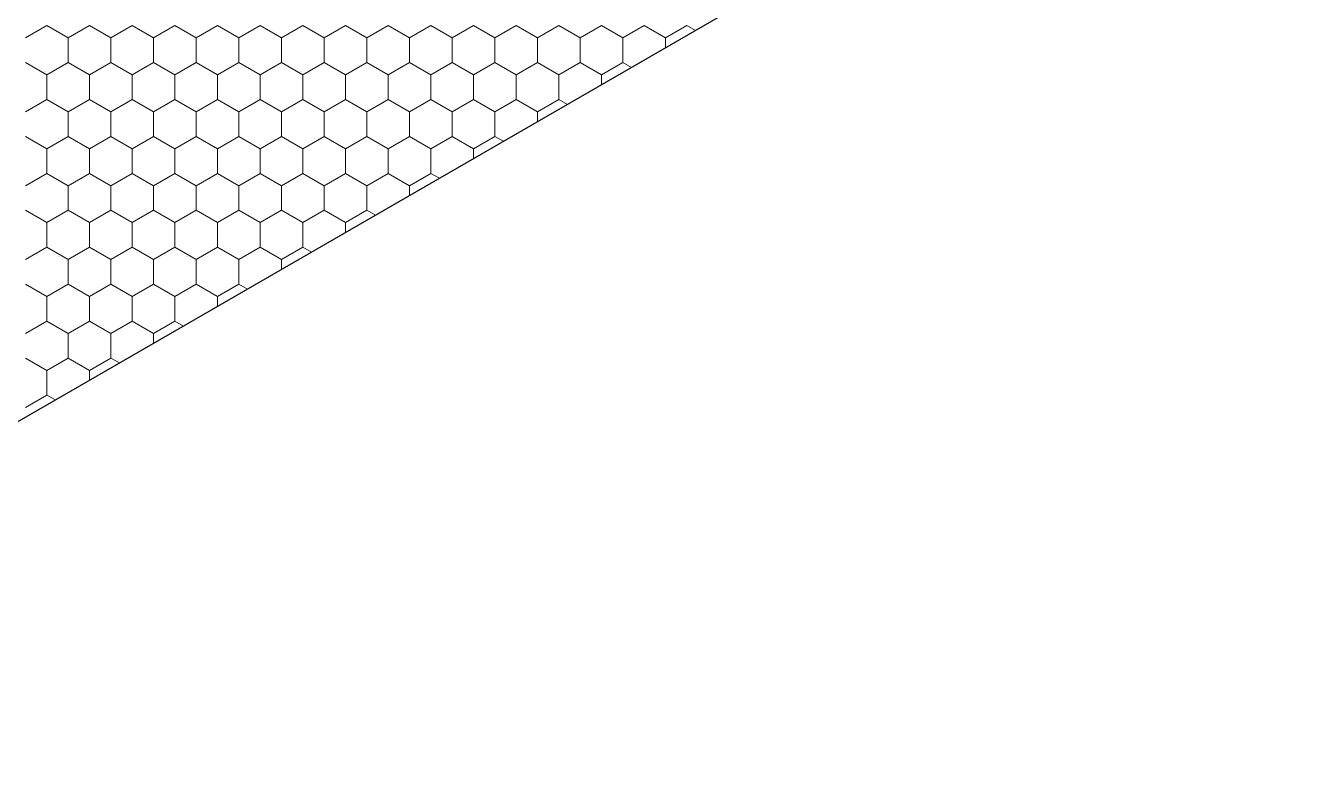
# Model space of a CAD drawing. Header units: metres. Extents: x -81 to 2721, y -139 to -12.
# Drawn here: x 670.829 to 674.129, y -64.972 to -63.067 of the extents above; entities that cross this region are included whole.
import ezdxf

# ---------------------------------------------------------------- set-up
doc = ezdxf.new("R2010")
doc.units = ezdxf.units.M
doc.header["$MEASUREMENT"] = 0
doc.layers.add('SECTION-GOLF', color=2, linetype='Continuous')

# ---------------------------------------------------------------- blocks, each defined once
blk = doc.blocks.new('3-')
at = {"color": 137, "lineweight": 13}
for p, q in [((794.3185, 723.0478), (794.3735, 723.0796)), ((794.4285, 723.0478), (794.3735, 723.0796)), ((794.4285, 723.0478), (794.4835, 723.0796)), ((794.5385, 723.0478), (794.4835, 723.0796)), ((794.5385, 723.0478), (794.5935, 723.0796)), ((794.6485, 723.0478), (794.5935, 723.0796)), ((794.6485, 723.0478), (794.7035, 723.0796)), ((794.7585, 723.0478), (794.7035, 723.0796)), ((794.7585, 723.0478), (794.8135, 723.0796)), ((794.8685, 723.0478), (794.8135, 723.0796)), ((794.8685, 723.0478), (794.9234, 723.0796)), ((794.9784, 723.0478), (794.9234, 723.0796)), ((794.9784, 723.0478), (795.0334, 723.0796)), ((795.0884, 723.0478), (795.0334, 723.0796)), ((795.0884, 723.0478), (795.1434, 723.0796)), ((795.1984, 723.0478), (795.1434, 723.0796)), ((795.1984, 723.0478), (795.2534, 723.0796)), ((795.3084, 723.0478), (795.2534, 723.0796)), ((795.3084, 723.0478), (795.3634, 723.0796)), ((795.4184, 723.0478), (795.3634, 723.0796)), ((795.4184, 723.0478), (795.4734, 723.0796)), ((795.5284, 723.0478), (795.4734, 723.0796)), ((795.5284, 723.0478), (795.5834, 723.0796)), ((795.6383, 723.0478), (795.5834, 723.0796)), ((795.6383, 723.0478), (795.6933, 723.0796)), ((795.7483, 723.0478), (795.6933, 723.0796)), ((795.7483, 723.0478), (795.8033, 723.0796)), ((795.8583, 723.0478), (795.8033, 723.0796)), ((795.8583, 723.0478), (795.9133, 723.0796)), ((795.9683, 723.0478), (795.9133, 723.0796)), ((795.9683, 723.0478), (796.0233, 723.0796)), ((796.045, 723.067), (796.0233, 723.0796)), ((794.4285, 722.9843), (794.4285, 723.0478)), ((794.5385, 722.9843), (794.5385, 723.0478)), ((794.6485, 722.9843), (794.6485, 723.0478)), ((794.7585, 722.9843), (794.7585, 723.0478)), ((794.8684, 722.9843), (794.8684, 723.0478)), ((794.9784, 722.9843), (794.9784, 723.0478)), ((795.0884, 722.9843), (795.0884, 723.0478)), ((795.1984, 722.9843), (795.1984, 723.0478)), ((795.3084, 722.9843), (795.3084, 723.0478)), ((795.4184, 722.9843), (795.4184, 723.0478)), ((795.5284, 722.9843), (795.5284, 723.0478)), ((795.6383, 722.9843), (795.6383, 723.0478)), ((795.7483, 722.9843), (795.7483, 723.0478)), ((795.8583, 722.9843), (795.8583, 723.0478)), ((795.9683, 723.0228), (795.9683, 723.0478)), ((794.3735, 722.9526), (794.3185, 722.9843)), ((794.3735, 722.9526), (794.4285, 722.9843)), ((794.4835, 722.9526), (794.4285, 722.9843)), ((794.4835, 722.9526), (794.5385, 722.9843)), ((794.5935, 722.9526), (794.5385, 722.9843)), ((794.5935, 722.9526), (794.6485, 722.9843)), ((794.7035, 722.9526), (794.6485, 722.9843)), ((794.7035, 722.9526), (794.7585, 722.9843)), ((794.8135, 722.9526), (794.7585, 722.9843)), ((794.8135, 722.9526), (794.8685, 722.9843)), ((794.9234, 722.9526), (794.8685, 722.9843)), ((794.9234, 722.9526), (794.9784, 722.9843)), ((795.0334, 722.9526), (794.9784, 722.9843)), ((795.0334, 722.9526), (795.0884, 722.9843)), ((795.1434, 722.9526), (795.0884, 722.9843)), ((795.1434, 722.9526), (795.1984, 722.9843)), ((795.2534, 722.9526), (795.1984, 722.9843)), ((795.2534, 722.9526), (795.3084, 722.9843)), ((795.3634, 722.9526), (795.3084, 722.9843)), ((795.3634, 722.9526), (795.4184, 722.9843)), ((795.4734, 722.9526), (795.4184, 722.9843)), ((795.4734, 722.9526), (795.5284, 722.9843)), ((795.5834, 722.9526), (795.5284, 722.9843)), ((795.5834, 722.9526), (795.6383, 722.9843)), ((795.6933, 722.9526), (795.6383, 722.9843)), ((795.6933, 722.9526), (795.7483, 722.9843)), ((795.8033, 722.9526), (795.7483, 722.9843)), ((795.8033, 722.9526), (795.8583, 722.9843)), ((795.88, 722.9718), (795.8583, 722.9843)), ((794.3735, 722.8891), (794.3735, 722.9526)), ((794.4835, 722.8891), (794.4835, 722.9526)), ((794.5935, 722.8891), (794.5935, 722.9526)), ((794.7035, 722.8891), (794.7035, 722.9526)), ((794.8135, 722.8891), (794.8135, 722.9526)), ((794.9234, 722.8891), (794.9234, 722.9526)), ((795.0334, 722.8891), (795.0334, 722.9526)), ((795.1434, 722.8891), (795.1434, 722.9526)), ((795.2534, 722.8891), (795.2534, 722.9526)), ((795.3634, 722.8891), (795.3634, 722.9526)), ((795.4734, 722.8891), (795.4734, 722.9526)), ((795.5834, 722.8891), (795.5834, 722.9526)), ((795.6933, 722.8891), (795.6933, 722.9526)), ((795.8033, 722.9275), (795.8033, 722.9526)), ((794.3185, 722.8573), (794.3735, 722.8891)), ((794.4285, 722.8573), (794.3735, 722.8891)), ((794.4285, 722.8573), (794.4835, 722.8891)), ((794.5385, 722.8573), (794.4835, 722.8891)), ((794.5385, 722.8573), (794.5935, 722.8891)), ((794.6485, 722.8573), (794.5935, 722.8891)), ((794.6485, 722.8573), (794.7035, 722.8891)), ((794.7585, 722.8573), (794.7035, 722.8891)), ((794.7585, 722.8573), (794.8135, 722.8891)), ((794.8685, 722.8573), (794.8135, 722.8891)), ((794.8685, 722.8573), (794.9234, 722.8891)), ((794.9784, 722.8573), (794.9234, 722.8891)), ((794.9784, 722.8573), (795.0334, 722.8891)), ((795.0884, 722.8573), (795.0334, 722.8891)), ((795.0884, 722.8573), (795.1434, 722.8891)), ((795.1984, 722.8573), (795.1434, 722.8891)), ((795.1984, 722.8573), (795.2534, 722.8891)), ((795.3084, 722.8573), (795.2534, 722.8891)), ((795.3084, 722.8573), (795.3634, 722.8891)), ((795.4184, 722.8573), (795.3634, 722.8891)), ((795.4184, 722.8573), (795.4734, 722.8891)), ((795.5284, 722.8573), (795.4734, 722.8891)), ((795.5284, 722.8573), (795.5834, 722.8891)), ((795.6383, 722.8573), (795.5834, 722.8891)), ((795.6383, 722.8573), (795.6933, 722.8891)), ((795.7151, 722.8765), (795.6933, 722.8891)), ((794.4285, 722.7938), (794.4285, 722.8573)), ((794.5385, 722.7938), (794.5385, 722.8573)), ((794.6485, 722.7938), (794.6485, 722.8573)), ((794.7585, 722.7938), (794.7585, 722.8573)), ((794.8684, 722.7938), (794.8684, 722.8573)), ((794.9784, 722.7938), (794.9784, 722.8573)), ((795.0884, 722.7938), (795.0884, 722.8573)), ((795.1984, 722.7938), (795.1984, 722.8573)), ((795.3084, 722.7938), (795.3084, 722.8573)), ((795.4184, 722.7938), (795.4184, 722.8573)), ((795.5284, 722.7938), (795.5284, 722.8573)), ((795.6383, 722.8323), (795.6383, 722.8573)), ((794.3735, 722.7621), (794.3185, 722.7938)), ((794.3735, 722.7621), (794.4285, 722.7938)), ((794.4835, 722.7621), (794.4285, 722.7938)), ((794.4835, 722.7621), (794.5385, 722.7938)), ((794.5935, 722.7621), (794.5385, 722.7938)), ((794.5935, 722.7621), (794.6485, 722.7938)), ((794.7035, 722.7621), (794.6485, 722.7938)), ((794.7035, 722.7621), (794.7585, 722.7938)), ((794.8135, 722.7621), (794.7585, 722.7938)), ((794.8135, 722.7621), (794.8685, 722.7938)), ((794.9234, 722.7621), (794.8685, 722.7938)), ((794.9234, 722.7621), (794.9784, 722.7938)), ((795.0334, 722.7621), (794.9784, 722.7938)), ((795.0334, 722.7621), (795.0884, 722.7938)), ((795.1434, 722.7621), (795.0884, 722.7938)), ((795.1434, 722.7621), (795.1984, 722.7938)), ((795.2534, 722.7621), (795.1984, 722.7938)), ((795.2534, 722.7621), (795.3084, 722.7938)), ((795.3634, 722.7621), (795.3084, 722.7938)), ((795.3634, 722.7621), (795.4184, 722.7938)), ((795.4734, 722.7621), (795.4184, 722.7938)), ((795.4734, 722.7621), (795.5284, 722.7938)), ((795.5501, 722.7813), (795.5284, 722.7938)), ((794.3735, 722.6986), (794.3735, 722.7621)), ((794.4835, 722.6986), (794.4835, 722.7621)), ((794.5935, 722.6986), (794.5935, 722.7621)), ((794.7035, 722.6986), (794.7035, 722.7621)), ((794.8135, 722.6986), (794.8135, 722.7621)), ((794.9234, 722.6986), (794.9234, 722.7621)), ((795.0334, 722.6986), (795.0334, 722.7621)), ((795.1434, 722.6986), (795.1434, 722.7621)), ((795.2534, 722.6986), (795.2534, 722.7621)), ((795.3634, 722.6986), (795.3634, 722.7621)), ((795.4734, 722.737), (795.4734, 722.7621)), ((794.3185, 722.6668), (794.3735, 722.6986)), ((794.4285, 722.6668), (794.3735, 722.6986)), ((794.4285, 722.6668), (794.4835, 722.6986)), ((794.5385, 722.6668), (794.4835, 722.6986)), ((794.5385, 722.6668), (794.5935, 722.6986)), ((794.6485, 722.6668), (794.5935, 722.6986)), ((794.6485, 722.6668), (794.7035, 722.6986)), ((794.7585, 722.6668), (794.7035, 722.6986)), ((794.7585, 722.6668), (794.8135, 722.6986)), ((794.8685, 722.6668), (794.8135, 722.6986)), ((794.8685, 722.6668), (794.9234, 722.6986)), ((794.9784, 722.6668), (794.9234, 722.6986)), ((794.9784, 722.6668), (795.0334, 722.6986)), ((795.0884, 722.6668), (795.0334, 722.6986)), ((795.0884, 722.6668), (795.1434, 722.6986)), ((795.1984, 722.6668), (795.1434, 722.6986)), ((795.1984, 722.6668), (795.2534, 722.6986)), ((795.3084, 722.6668), (795.2534, 722.6986)), ((795.3084, 722.6668), (795.3634, 722.6986)), ((795.3851, 722.686), (795.3634, 722.6986)), ((794.4285, 722.6033), (794.4285, 722.6668)), ((794.5385, 722.6033), (794.5385, 722.6668)), ((794.6485, 722.6033), (794.6485, 722.6668)), ((794.7585, 722.6033), (794.7585, 722.6668)), ((794.8684, 722.6033), (794.8684, 722.6668)), ((794.9784, 722.6033), (794.9784, 722.6668)), ((795.0884, 722.6033), (795.0884, 722.6668)), ((795.1984, 722.6033), (795.1984, 722.6668)), ((795.3084, 722.6418), (795.3084, 722.6668)), ((794.3735, 722.5716), (794.3185, 722.6033)), ((794.3735, 722.5716), (794.4285, 722.6033)), ((794.4835, 722.5716), (794.4285, 722.6033)), ((794.4835, 722.5716), (794.5385, 722.6033)), ((794.5935, 722.5716), (794.5385, 722.6033)), ((794.5935, 722.5716), (794.6485, 722.6033)), ((794.7035, 722.5716), (794.6485, 722.6033)), ((794.7035, 722.5716), (794.7585, 722.6033)), ((794.8135, 722.5716), (794.7585, 722.6033)), ((794.8135, 722.5716), (794.8685, 722.6033)), ((794.9234, 722.5716), (794.8685, 722.6033)), ((794.9234, 722.5716), (794.9784, 722.6033)), ((795.0334, 722.5716), (794.9784, 722.6033)), ((795.0334, 722.5716), (795.0884, 722.6033)), ((795.1434, 722.5716), (795.0884, 722.6033)), ((795.1434, 722.5716), (795.1984, 722.6033)), ((795.2201, 722.5908), (795.1984, 722.6033)), ((794.3735, 722.5081), (794.3735, 722.5716)), ((794.4835, 722.5081), (794.4835, 722.5716)), ((794.5935, 722.5081), (794.5935, 722.5716)), ((794.7035, 722.5081), (794.7035, 722.5716)), ((794.8135, 722.5081), (794.8135, 722.5716)), ((794.9234, 722.5081), (794.9234, 722.5716)), ((795.0334, 722.5081), (795.0334, 722.5716)), ((795.1434, 722.5465), (795.1434, 722.5716)), ((794.3185, 722.4763), (794.3735, 722.5081)), ((794.4285, 722.4763), (794.3735, 722.5081)), ((794.4285, 722.4763), (794.4835, 722.5081)), ((794.5385, 722.4763), (794.4835, 722.5081)), ((794.5385, 722.4763), (794.5935, 722.5081)), ((794.6485, 722.4763), (794.5935, 722.5081)), ((794.6485, 722.4763), (794.7035, 722.5081)), ((794.7585, 722.4763), (794.7035, 722.5081)), ((794.7585, 722.4763), (794.8135, 722.5081)), ((794.8685, 722.4763), (794.8135, 722.5081)), ((794.8685, 722.4763), (794.9234, 722.5081)), ((794.9784, 722.4763), (794.9234, 722.5081)), ((794.9784, 722.4763), (795.0334, 722.5081)), ((795.0552, 722.4955), (795.0334, 722.5081)), ((794.4285, 722.4128), (794.4285, 722.4763)), ((794.5385, 722.4128), (794.5385, 722.4763)), ((794.6485, 722.4128), (794.6485, 722.4763)), ((794.7585, 722.4128), (794.7585, 722.4763)), ((794.8684, 722.4128), (794.8684, 722.4763)), ((794.9784, 722.4513), (794.9784, 722.4763)), ((794.3735, 722.3811), (794.3185, 722.4128)), ((794.3735, 722.3811), (794.4285, 722.4128)), ((794.4835, 722.3811), (794.4285, 722.4128)), ((794.4835, 722.3811), (794.5385, 722.4128)), ((794.5935, 722.3811), (794.5385, 722.4128)), ((794.5935, 722.3811), (794.6485, 722.4128)), ((794.7035, 722.3811), (794.6485, 722.4128)), ((794.7035, 722.3811), (794.7585, 722.4128)), ((794.8135, 722.3811), (794.7585, 722.4128)), ((794.8135, 722.3811), (794.8685, 722.4128)), ((794.8902, 722.4003), (794.8685, 722.4128)), ((794.3735, 722.3176), (794.3735, 722.3811)), ((794.4835, 722.3176), (794.4835, 722.3811)), ((794.5935, 722.3176), (794.5935, 722.3811)), ((794.7035, 722.3176), (794.7035, 722.3811)), ((794.8135, 722.356), (794.8135, 722.3811)), ((794.3185, 722.2858), (794.3735, 722.3176)), ((794.4285, 722.2858), (794.3735, 722.3176)), ((794.4285, 722.2858), (794.4835, 722.3176)), ((794.5385, 722.2858), (794.4835, 722.3176)), ((794.5385, 722.2858), (794.5935, 722.3176)), ((794.6485, 722.2858), (794.5935, 722.3176)), ((794.6485, 722.2858), (794.7035, 722.3176)), ((794.7252, 722.305), (794.7035, 722.3176)), ((794.4285, 722.2223), (794.4285, 722.2858)), ((794.5385, 722.2223), (794.5385, 722.2858)), ((794.6485, 722.2608), (794.6485, 722.2858)), ((794.3735, 722.1906), (794.3185, 722.2223)), ((794.3735, 722.1906), (794.4285, 722.2223)), ((794.4835, 722.1906), (794.4285, 722.2223)), ((794.4835, 722.1906), (794.5385, 722.2223)), ((794.5602, 722.2098), (794.5385, 722.2223)), ((794.3735, 722.1271), (794.3735, 722.1906)), ((794.4835, 722.1655), (794.4835, 722.1906)), ((794.3185, 722.0953), (794.3735, 722.1271)), ((794.3952, 722.1145), (794.3735, 722.1271))]:
    blk.add_line(p, q, dxfattribs=at)
at = {"layer": 'SECTION-GOLF', "color": 6}
blk.add_line((797.6176, 723.975), (792.4214, 720.975), dxfattribs=at)

msp = doc.modelspace()

# ---------------------------------------------------------------- block references
at = {"layer": 'SECTION-GOLF', "color": 1}
msp.add_blockref('3-', (-123.489, -786.1466), dxfattribs=at)

doc.saveas('drawing.dxf')
